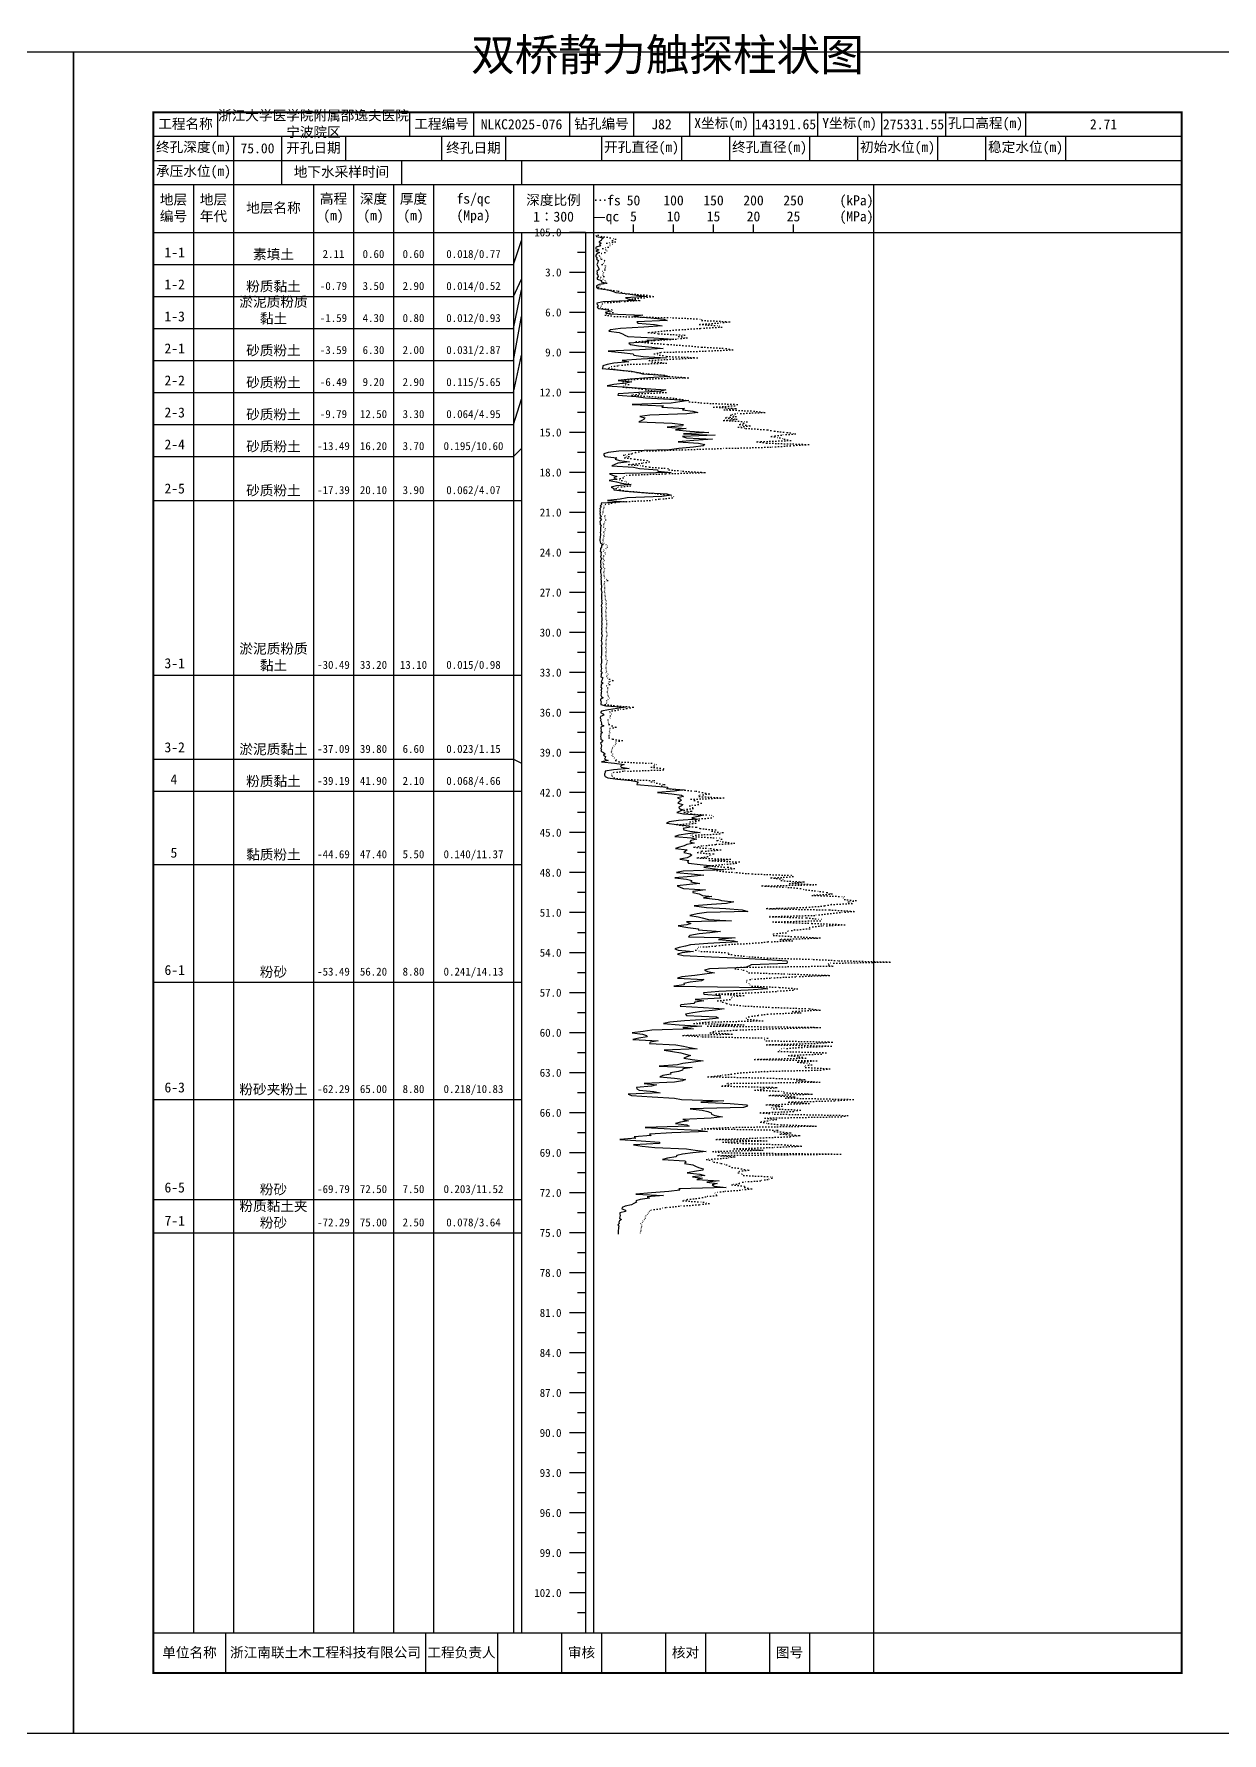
# Model space of a CAD drawing. Extents: x 297 to 65340, y 0 to 425.
# Drawn here: x 24344.1 to 24641.1, y 0 to 424.6 of the extents above; entities that cross this region are included whole.
import ezdxf
from ezdxf.enums import TextEntityAlignment as Align

# ---------------------------------------------------------------- set-up
doc = ezdxf.new("R2010")
doc.units = 0
doc.linetypes.add('DOT', pattern=[6.35, 0, -6.35])
doc.layers.add('FRAME', color=7, linetype='CONTINUOUS')
doc.layers.add('STRATUM', color=7, linetype='CONTINUOUS')
doc.styles.add('ST', font='')
doc.styles.get('ST').set_extended_font_data('SimSun')

msp = doc.modelspace()

# ---------------------------------------------------------------- linework, layer by layer
at = {"layer": 'FRAME', "color": 245, "linetype": 'Continuous'}
for points in [[(24057, 0), (24354, 0), (24354, 420), (24057, 420)], [(24354, 0), (24651, 0), (24651, 420), (24354, 420)]]:
    msp.add_lwpolyline(points, close=True, dxfattribs=at)
at = {"layer": 'FRAME', "linetype": 'Continuous', "const_width": 0.5}
msp.add_lwpolyline([(24374, 15), (24631, 15), (24631, 405), (24374, 405)], close=True, dxfattribs=at)
at = {"layer": 'FRAME', "color": 0, "linetype": 'Continuous'}
for points in [[(24390, 405), (24390, 399)], [(24438, 405), (24438, 399)], [(24454, 405), (24454, 399)], [(24478, 405), (24478, 399)], [(24494, 405), (24494, 399)], [(24508, 405), (24508, 399)], [(24524, 405), (24524, 399)], [(24540, 405), (24540, 399)], [(24556, 405), (24556, 399)], [(24572, 405), (24572, 399)], [(24592, 405), (24592, 399)], [(24631, 405), (24631, 399)], [(24374, 399), (24631, 399)], [(24394, 399), (24394, 393)], [(24406, 399), (24406, 393)], [(24422, 399), (24422, 393)], [(24446, 399), (24446, 393)], [(24462, 399), (24462, 393)], [(24486, 399), (24486, 393)], [(24506, 399), (24506, 393)], [(24518, 399), (24518, 393)], [(24538, 399), (24538, 393)], [(24550, 399), (24550, 393)], [(24570, 399), (24570, 393)], [(24582, 399), (24582, 393)], [(24602, 399), (24602, 393)], [(24631, 399), (24631, 393)], [(24374, 393), (24631, 393)], [(24394, 393), (24394, 387)], [(24406, 393), (24406, 387)], [(24436, 393), (24436, 387)], [(24466, 393), (24466, 387)], [(24374, 387), (24631, 387)], [(24384, 387), (24384, 25)], [(24394, 387), (24394, 25)], [(24414, 387), (24414, 25)], [(24424, 387), (24424, 25)], [(24434, 387), (24434, 25)], [(24444, 387), (24444, 25)], [(24464, 387), (24464, 25)], [(24484, 387), (24484, 25)], [(24554, 387), (24554, 25)], [(24374, 375), (24631, 375)], [(24466, 375), (24466, 25)], [(24482, 375), (24482, 25)], [(24494, 375), (24494, 377)], [(24504, 375), (24504, 377)], [(24514, 375), (24514, 377)], [(24524, 375), (24524, 377)], [(24534, 375), (24534, 377)], [(24374, 25), (24631, 25)], [(24392, 25), (24392, 15)], [(24442, 25), (24442, 15)], [(24460, 25), (24460, 15)], [(24476, 25), (24476, 15)], [(24486, 25), (24486, 15)], [(24502, 25), (24502, 15)], [(24512, 25), (24512, 15)], [(24528, 25), (24528, 15)], [(24538, 25), (24538, 15)], [(24554, 25), (24554, 15)]]:
    msp.add_lwpolyline(points, dxfattribs=at)
at = {"layer": 'STRATUM', "linetype": 'Continuous'}
for points in [[(24482, 375), (24478, 375)], [(24484.58, 374.33), (24484.72, 374), (24486.46, 373.67), (24486.06, 373.33), (24485.9, 373), (24485.36, 372.67), (24485.9, 372.33), (24485.48, 372), (24485.72, 371.67), (24484.7, 371.33), (24484.5, 371), (24485.32, 370.67), (24484.56, 370.33), (24485.46, 370), (24484.86, 369.67), (24484.56, 369.33), (24484.58, 369), (24484.94, 368.67), (24484.74, 368.33), (24485.22, 368), (24485.08, 367.67), (24485, 367.33), (24484.84, 367), (24485.02, 366.67), (24485.2, 366.33), (24485.34, 366), (24485.3, 365.67), (24484.86, 365.33), (24484.9, 365), (24484.8, 364.67), (24485.06, 364.33), (24485.16, 364), (24484.92, 363.67), (24484.88, 363.33), (24486.02, 363), (24485.88, 362.67), (24487.2, 362.33), (24485.38, 362), (24484.78, 361.67), (24484.76, 361.33), (24485.16, 361), (24487.66, 360.67), (24488.76, 360.33), (24489.62, 360), (24492.64, 359.67), (24494.78, 359.33), (24497.38, 359), (24492.02, 358.67), (24492.8, 358.33), (24494.38, 358), (24486.42, 357.67), (24484.84, 357.33), (24484.92, 357), (24485.22, 356.67), (24484.88, 356.33), (24485.32, 356), (24487.58, 355.67), (24488.14, 355.33), (24486.92, 355), (24487.92, 354.67), (24496.36, 354.33), (24494, 354), (24498.36, 353.67), (24501.6, 353.33), (24502.4, 353), (24494.82, 352.67), (24495.12, 352.33), (24499.28, 352), (24501.16, 351.67), (24496.62, 351.33), (24490.72, 351), (24488.22, 350.67), (24487.86, 350.33), (24490.42, 350), (24491.26, 349.67), (24491.8, 349.33), (24492.62, 349), (24499.1, 348.67), (24503.88, 348.33), (24497.36, 348), (24497.8, 347.67), (24492.8, 347.33), (24493.24, 347), (24495.28, 346.67), (24498.56, 346.33), (24501.38, 346), (24495.54, 345.67), (24487.68, 345.33), (24490.98, 345), (24493.94, 344.67), (24494.08, 344.33), (24496.42, 344), (24502.26, 343.67), (24495.94, 343.33), (24491.18, 343), (24492.82, 342.67), (24489.08, 342.33), (24487.44, 342), (24486.32, 341.67), (24486.32, 341.33), (24486.16, 341), (24489.9, 340.67), (24493.52, 340.33), (24495.18, 340), (24496.22, 339.67), (24501.5, 339.33), (24503.02, 339), (24497.76, 338.67), (24493.14, 338.33), (24490.18, 338), (24493.6, 337.67), (24491.96, 337.33), (24489.08, 337), (24487.4, 336.67), (24492.46, 336.33), (24497.06, 336), (24502.08, 335.67), (24500.8, 335.33), (24495.32, 335), (24490.16, 334.67), (24490.06, 334.33), (24494.68, 334), (24496.96, 333.67), (24502.98, 333.33), (24507.86, 333), (24505.58, 332.67), (24503.44, 332.33), (24493.66, 332), (24501.46, 331.67), (24501.06, 331.33), (24506.74, 331), (24506.26, 330.67), (24508.86, 330.33), (24510.06, 330), (24507.32, 329.67), (24498.1, 329.33), (24495.58, 329), (24496.8, 328.67), (24496.7, 328.33), (24496.08, 328), (24495.3, 327.67), (24503.7, 327.33), (24506.44, 327), (24506.28, 326.67), (24502.38, 326.33), (24507.2, 326), (24504.46, 325.67), (24508.08, 325.33), (24512.86, 325), (24506.52, 324.67), (24514.4, 324.33), (24506.28, 324), (24507.26, 323.67), (24513.76, 323.33), (24509.1, 323), (24505.2, 322.67), (24510.24, 322.33), (24511.82, 322), (24511.42, 321.67), (24508.96, 321.33), (24505.36, 321), (24503.04, 320.67), (24490.34, 320.33), (24487.64, 320), (24486.56, 319.67), (24486.6, 319.33), (24486.84, 319), (24489.8, 318.67), (24489.42, 318.33), (24490.54, 318), (24493.04, 317.67), (24490.12, 317.33), (24489.32, 317), (24488.56, 316.67), (24493.96, 316.33), (24495.46, 316), (24499.96, 315.67), (24500.06, 315.33), (24503.38, 315), (24488.02, 314.67), (24488.78, 314.33), (24489.82, 314), (24489.12, 313.67), (24489.64, 313.33), (24487.88, 313), (24489.72, 312.67), (24490.98, 312.33), (24493.4, 312), (24489.78, 311.67), (24488.38, 311.33), (24489.12, 311), (24489.06, 310.67), (24491.9, 310.33), (24496.02, 310), (24502.32, 309.67), (24503.44, 309.33), (24501.06, 309), (24492.4, 308.67), (24490.7, 308.33), (24487.52, 308), (24492.14, 307.67), (24485.88, 307.33), (24486.04, 307), (24485.68, 306.67), (24485.92, 306.33), (24485.6, 306), (24485.66, 305.67), (24485.62, 305.33), (24485.68, 305), (24485.6, 304.67), (24485.64, 304.33), (24486.04, 304), (24485.62, 303.67), (24485.96, 303.33), (24485.72, 303), (24485.6, 302.67), (24485.66, 302.33), (24485.66, 302), (24485.88, 301.67), (24485.74, 301.33), (24485.72, 301), (24485.76, 300.67), (24485.76, 300.33), (24485.66, 300), (24485.76, 299.67), (24485.76, 299.33), (24485.66, 299), (24485.64, 298.67), (24485.58, 298.33), (24485.6, 298), (24485.64, 297.67), (24485.76, 297.33), (24486.44, 297), (24486, 296.67), (24485.96, 296.33), (24485.76, 296), (24485.78, 295.67), (24485.68, 295.33), (24485.92, 295), (24485.84, 294.67), (24485.92, 294.33), (24485.74, 294), (24485.84, 293.67), (24486.1, 293.33), (24485.72, 293), (24485.76, 292.67), (24485.72, 292.33), (24485.84, 292), (24485.78, 291.67), (24485.74, 291.33), (24486.1, 291), (24485.74, 290.67), (24485.76, 290.33), (24485.78, 290), (24485.82, 289.67), (24485.88, 289.33), (24485.84, 289), (24485.92, 288.67), (24485.86, 288.33), (24485.94, 288), (24485.92, 287.67), (24485.92, 287.33), (24485.94, 287), (24485.96, 286.67), (24485.96, 286.33), (24485.92, 286), (24485.92, 285.67), (24485.98, 285.33), (24486.08, 285), (24485.98, 284.67), (24486, 284.33), (24486.02, 284), (24486, 283.67), (24486.02, 283.33), (24486.06, 283), (24486.02, 282.67), (24486.14, 282.33), (24486.04, 282), (24485.92, 281.67), (24486.1, 281.33), (24485.98, 281), (24486.02, 280.67), (24485.98, 280.33), (24486, 280), (24486.08, 279.67), (24486.02, 279.33), (24485.98, 279), (24486.06, 278.67), (24486.1, 278.33), (24486.08, 278), (24486.04, 277.67), (24486.06, 277.33), (24486.1, 277), (24486, 276.67), (24486.08, 276.33), (24486.04, 276), (24486.02, 275.67), (24486.06, 275.33), (24486.02, 275), (24486.02, 274.67), (24486.16, 274.33), (24486.08, 274), (24486.02, 273.67), (24485.98, 273.33), (24485.92, 273), (24485.98, 272.67), (24486.06, 272.33), (24486.06, 272), (24485.92, 271.67), (24485.96, 271.33), (24486, 271), (24485.98, 270.67), (24486, 270.33), (24486, 270), (24485.96, 269.67), (24486.02, 269.33), (24485.94, 269), (24485.92, 268.67), (24485.98, 268.33), (24486.02, 268), (24486.02, 267.67), (24485.98, 267.33), (24485.86, 267), (24485.92, 266.67), (24485.88, 266.33), (24486, 266), (24485.9, 265.67), (24485.82, 265.33), (24486.16, 265), (24485.92, 264.67), (24485.94, 264.33), (24485.84, 264), (24486.36, 263.67), (24486.16, 263.33), (24486.12, 263), (24485.9, 262.67), (24486.44, 262.33), (24485.9, 262), (24485.88, 261.67), (24485.86, 261.33), (24486.08, 261), (24485.82, 260.67), (24485.98, 260.33), (24485.92, 260), (24485.92, 259.67), (24485.86, 259.33), (24486.04, 259), (24486.38, 258.67), (24485.78, 258.33), (24485.74, 258), (24485.88, 257.67), (24485.82, 257.33), (24485.84, 257), (24487.08, 256.67), (24491.96, 256.33), (24489.88, 256), (24487.76, 255.67), (24485.96, 255.33), (24485.76, 255), (24486.32, 254.67), (24486.56, 254.33), (24485.72, 254), (24485.66, 253.67), (24485.8, 253.33), (24485.74, 253), (24485.88, 252.67), (24486.02, 252.33), (24485.88, 252), (24486.58, 251.67), (24485.86, 251.33), (24485.86, 251), (24485.88, 250.67), (24485.82, 250.33), (24486.24, 250), (24485.84, 249.67), (24485.8, 249.33), (24485.74, 249), (24485.84, 248.67), (24485.8, 248.33), (24486.36, 248), (24486.16, 247.67), (24485.76, 247.33), (24485.94, 247), (24485.98, 246.67), (24485.9, 246.33), (24485.84, 246), (24485.98, 245.67), (24485.82, 245.33), (24486.52, 245), (24486.94, 244.67), (24486.54, 244.33), (24487, 244), (24486.88, 243.67), (24486.76, 243.33), (24487.64, 243), (24486.04, 242.67), (24489.26, 242.33), (24491.68, 242), (24490.76, 241.67), (24490.92, 241.33), (24492.94, 241), (24488.98, 240.67), (24486.92, 240.33), (24486.88, 240), (24486.72, 239.67), (24486.74, 239.33), (24486.9, 239), (24487.56, 238.67), (24490, 238.33), (24493.42, 238), (24495.16, 237.67), (24494.92, 237.33), (24494.82, 237), (24498.56, 236.67), (24502.46, 236.33), (24502.46, 236), (24506.68, 235.67), (24504.26, 235.33), (24500.04, 235), (24503.6, 234.67), (24506.02, 234.33), (24506.52, 234), (24505, 233.67), (24505.72, 233.33), (24505.92, 233), (24505.4, 232.67), (24505.06, 232.33), (24506.3, 232), (24506, 231.67), (24505.3, 231.33), (24505.4, 231), (24506.36, 230.67), (24505.68, 230.33), (24504.82, 230), (24506.52, 229.67), (24511.44, 229.33), (24510.18, 229), (24508.6, 228.67), (24509.96, 228.33), (24505.26, 228), (24502.92, 227.67), (24502.26, 227.33), (24504.82, 227), (24507.8, 226.67), (24508.16, 226.33), (24506.44, 226), (24506.56, 225.67), (24508.1, 225.33), (24510.7, 225), (24507.56, 224.67), (24505.36, 224.33), (24504.3, 224), (24508.4, 223.67), (24509.82, 223.33), (24508.36, 223), (24508.12, 222.67), (24509.18, 222.33), (24507.34, 222), (24506.66, 221.67), (24505.46, 221.33), (24504.46, 221), (24507.4, 220.67), (24507, 220.33), (24506.62, 220), (24508.16, 219.67), (24508.6, 219.33), (24508.1, 219), (24507.38, 218.67), (24505.6, 218.33), (24507.8, 218), (24507.5, 217.67), (24507.72, 217.33), (24510.68, 217), (24513.84, 216.67), (24511.62, 216.33), (24513.7, 216), (24516.62, 215.67), (24506.38, 215.33), (24504.72, 215), (24508.5, 214.67), (24511.58, 214.33), (24508.38, 214), (24504.3, 213.67), (24507.28, 213.33), (24508.62, 213), (24508.32, 212.67), (24510.62, 212.33), (24508, 212), (24504.92, 211.67), (24505.82, 211.33), (24506.5, 211), (24511.96, 210.67), (24508.82, 210.33), (24508.84, 210), (24510.42, 209.67), (24511.28, 209.33), (24513.62, 209), (24511.52, 208.67), (24515.16, 208.33), (24516.04, 208), (24519.06, 207.67), (24517.22, 207.33), (24513.54, 207), (24509.14, 206.67), (24512.26, 206.33), (24517.08, 206), (24521.18, 205.67), (24522.58, 205.33), (24512.28, 205), (24509.88, 204.67), (24508.06, 204.33), (24510.2, 204), (24511.18, 203.67), (24512.76, 203.33), (24518.5, 203), (24507.22, 202.67), (24508.34, 202.33), (24507.3, 202), (24505.2, 201.67), (24507.6, 201.33), (24510.24, 201), (24510.14, 200.67), (24515.76, 200.33), (24513.06, 200), (24510.44, 199.67), (24508.12, 199.33), (24507.78, 199), (24519.42, 198.67), (24515.24, 198.33), (24519.08, 198), (24520.12, 197.67), (24512.56, 197.33), (24508.22, 197), (24507, 196.67), (24505.42, 196.33), (24504.36, 196), (24505.16, 195.67), (24508.98, 195.33), (24506.12, 195), (24505.04, 194.67), (24506.44, 194.33), (24513.48, 194), (24521.34, 193.67), (24527.5, 193.33), (24532.32, 193), (24532.4, 192.67), (24532.34, 192.33), (24523.4, 192), (24522.82, 191.67), (24521.92, 191.33), (24512.98, 191), (24511.76, 190.67), (24512.54, 190.33), (24514.28, 190), (24511.78, 189.67), (24509.3, 189.33), (24506.08, 189), (24504.98, 188.67), (24511.6, 188.33), (24510.96, 188), (24508.18, 187.67), (24506.62, 187.33), (24506.66, 187), (24504.12, 186.67), (24525.9, 186.33), (24527.56, 186), (24522.7, 185.67), (24515.3, 185.33), (24511.5, 185), (24511.6, 184.67), (24515.7, 184.33), (24515.56, 184), (24515.74, 183.67), (24509.4, 183.33), (24511.6, 183), (24509.3, 182.67), (24509.08, 182.33), (24505.82, 182), (24505.7, 181.67), (24511.46, 181.33), (24516.66, 181), (24514.54, 180.67), (24511.06, 180.33), (24508.84, 180), (24507, 179.67), (24507.28, 179.33), (24514.78, 179), (24515.28, 178.67), (24512.22, 178.33), (24506.74, 178), (24503.12, 177.67), (24501.48, 177.33), (24505.4, 177), (24511.1, 176.67), (24506.3, 176.33), (24508.98, 176), (24498.6, 175.67), (24496.42, 175.33), (24493.64, 175), (24496.22, 174.67), (24497.24, 174.33), (24497.38, 174), (24495.34, 173.67), (24493.86, 173.33), (24500.16, 173), (24498.16, 172.67), (24497.98, 172.33), (24504.6, 172), (24506.52, 171.67), (24507.96, 171.33), (24509.94, 171), (24501.68, 170.67), (24503.72, 170.33), (24505.82, 170), (24507, 169.67), (24508.28, 169.33), (24507.34, 169), (24506.62, 168.67), (24508.66, 168.33), (24511.4, 168), (24509, 167.67), (24506.34, 167.33), (24504.96, 167), (24500.38, 166.67), (24508.64, 166.33), (24506.3, 166), (24506.26, 165.67), (24505.22, 165.33), (24503.28, 165), (24503.3, 164.67), (24501.3, 164.33), (24500.62, 164), (24504.24, 163.67), (24507, 163.33), (24506.22, 163), (24504.22, 162.67), (24496.68, 162.33), (24499.72, 162), (24498.46, 161.67), (24494.76, 161.33), (24494.82, 161), (24495.44, 160.67), (24499.08, 160.33), (24500.64, 160), (24492.66, 159.67), (24493.54, 159.33), (24498.68, 159), (24504.24, 158.67), (24506, 158.33), (24516.6, 158), (24510.8, 157.67), (24518.2, 157.33), (24522.28, 157), (24522.5, 156.67), (24521.5, 156.33), (24508.2, 156), (24511.14, 155.67), (24512.6, 155.33), (24513.44, 155), (24513.54, 154.67), (24514.32, 154.33), (24516.26, 154), (24513.4, 153.67), (24506.3, 153.33), (24507.78, 153), (24505.72, 152.67), (24504.46, 152.33), (24507.36, 152), (24507.94, 151.67), (24496.88, 151.33), (24503.22, 151), (24510.2, 150.67), (24512.5, 150.33), (24503.6, 150), (24497.96, 149.67), (24498.38, 149.33), (24494.2, 149), (24494.6, 148.67), (24490.56, 148.33), (24495.94, 148), (24500.46, 147.67), (24500.46, 147.33), (24494, 147), (24496.14, 146.67), (24499.32, 146.33), (24507.28, 146), (24509.44, 145.67), (24512.18, 145.33), (24508.86, 145), (24506.28, 144.67), (24504.8, 144.33), (24504.6, 144), (24502.52, 143.67), (24501.26, 143.33), (24506.8, 143), (24507.2, 142.67), (24506.74, 142.33), (24508.8, 142), (24509.46, 141.67), (24510.24, 141.33), (24511.42, 141), (24511.36, 140.67), (24509.26, 140.33), (24507.42, 140), (24510.6, 139.67), (24511.8, 139.33), (24508.74, 139), (24511.22, 138.67), (24509.82, 138.33), (24515.4, 138), (24512.34, 137.67), (24514.92, 137.33), (24513.7, 137), (24514.14, 136.67), (24517.14, 136.33), (24505.36, 136), (24505.6, 135.67), (24502.82, 135.33), (24498.5, 135), (24494.62, 134.67), (24501.54, 134.33), (24497.38, 134), (24498.04, 133.67), (24495.66, 133.33), (24494.58, 133), (24494.74, 132.67), (24494.12, 132.33), (24493.46, 132), (24491.94, 131.67), (24491.14, 131.33), (24491.12, 131), (24491.98, 130.67), (24492.02, 130.33), (24490.6, 130), (24490.6, 129.67), (24490.64, 129.33), (24490.6, 129), (24490.48, 128.67), (24491.02, 128.33), (24490.54, 128), (24490.36, 127.67), (24490.42, 127.33), (24490.1, 127), (24490.32, 126.67), (24490.22, 126.33), (24490.24, 126), (24490.2, 125.67), (24490.18, 125.33), (24490.16, 125), (24490.14, 124.67)], [(24464, 367), (24466, 373)], [(24482, 370), (24480, 370)], [(24374, 367), (24384, 367)], [(24384, 367), (24394, 367)], [(24394, 367), (24414, 367)], [(24414, 367), (24424, 367)], [(24424, 367), (24434, 367)], [(24434, 367), (24444, 367)], [(24444, 367), (24464, 367)], [(24464, 359), (24466, 363.33)], [(24482, 365), (24478, 365)], [(24374, 359), (24384, 359)], [(24384, 359), (24394, 359)], [(24394, 359), (24414, 359)], [(24414, 359), (24424, 359)], [(24424, 359), (24434, 359)], [(24434, 359), (24444, 359)], [(24444, 359), (24464, 359)], [(24464, 351), (24466, 360.67)], [(24482, 360), (24480, 360)], [(24464, 343), (24466, 354)], [(24482, 355), (24478, 355)], [(24374, 351), (24384, 351)], [(24384, 351), (24394, 351)], [(24394, 351), (24414, 351)], [(24414, 351), (24424, 351)], [(24424, 351), (24434, 351)], [(24434, 351), (24444, 351)], [(24444, 351), (24464, 351)], [(24482, 350), (24480, 350)], [(24464, 335), (24466, 344.33)], [(24482, 345), (24478, 345)], [(24374, 343), (24384, 343)], [(24384, 343), (24394, 343)], [(24394, 343), (24414, 343)], [(24414, 343), (24424, 343)], [(24424, 343), (24434, 343)], [(24434, 343), (24444, 343)], [(24444, 343), (24464, 343)], [(24482, 340), (24480, 340)], [(24374, 335), (24384, 335)], [(24384, 335), (24394, 335)], [(24394, 335), (24414, 335)], [(24414, 335), (24424, 335)], [(24424, 335), (24434, 335)], [(24434, 335), (24444, 335)], [(24444, 335), (24464, 335)], [(24464, 327), (24466, 333.33)], [(24482, 335), (24478, 335)], [(24374, 327), (24384, 327)], [(24384, 327), (24394, 327)], [(24394, 327), (24414, 327)], [(24414, 327), (24424, 327)], [(24424, 327), (24434, 327)], [(24434, 327), (24444, 327)], [(24444, 327), (24464, 327)], [(24482, 330), (24480, 330)], [(24482, 325), (24478, 325)], [(24374, 319), (24384, 319)], [(24384, 319), (24394, 319)], [(24394, 319), (24414, 319)], [(24414, 319), (24424, 319)], [(24424, 319), (24434, 319)], [(24434, 319), (24444, 319)], [(24444, 319), (24464, 319)], [(24464, 319), (24466, 321)], [(24482, 320), (24480, 320)], [(24482, 315), (24478, 315)], [(24482, 310), (24480, 310)], [(24374, 308), (24384, 308)], [(24384, 308), (24394, 308)], [(24394, 308), (24414, 308)], [(24414, 308), (24424, 308)], [(24424, 308), (24434, 308)], [(24434, 308), (24444, 308)], [(24444, 308), (24464, 308)], [(24464, 308), (24466, 308)], [(24482, 305), (24478, 305)], [(24482, 300), (24480, 300)], [(24482, 295), (24478, 295)], [(24482, 290), (24480, 290)], [(24482, 285), (24478, 285)], [(24482, 280), (24480, 280)], [(24482, 275), (24478, 275)], [(24482, 270), (24480, 270)], [(24374, 264.33), (24384, 264.33)], [(24384, 264.33), (24394, 264.33)], [(24394, 264.33), (24414, 264.33)], [(24414, 264.33), (24424, 264.33)], [(24424, 264.33), (24434, 264.33)], [(24434, 264.33), (24444, 264.33)], [(24444, 264.33), (24464, 264.33)], [(24464, 264.33), (24466, 264.33)], [(24482, 265), (24478, 265)], [(24482, 260), (24480, 260)], [(24482, 255), (24478, 255)], [(24482, 250), (24480, 250)], [(24374, 243.33), (24384, 243.33)], [(24384, 243.33), (24394, 243.33)], [(24394, 243.33), (24414, 243.33)], [(24414, 243.33), (24424, 243.33)], [(24424, 243.33), (24434, 243.33)], [(24434, 243.33), (24444, 243.33)], [(24444, 243.33), (24464, 243.33)], [(24464, 243.33), (24466, 242.33)], [(24482, 245), (24478, 245)], [(24482, 240), (24480, 240)], [(24374, 235.33), (24384, 235.33)], [(24384, 235.33), (24394, 235.33)], [(24394, 235.33), (24414, 235.33)], [(24414, 235.33), (24424, 235.33)], [(24424, 235.33), (24434, 235.33)], [(24434, 235.33), (24444, 235.33)], [(24444, 235.33), (24464, 235.33)], [(24464, 235.33), (24466, 235.33)], [(24482, 235), (24478, 235)], [(24482, 230), (24480, 230)], [(24482, 225), (24478, 225)], [(24374, 217), (24384, 217)], [(24384, 217), (24394, 217)], [(24394, 217), (24414, 217)], [(24414, 217), (24424, 217)], [(24424, 217), (24434, 217)], [(24434, 217), (24444, 217)], [(24444, 217), (24464, 217)], [(24464, 217), (24466, 217)], [(24482, 220), (24480, 220)], [(24482, 215), (24478, 215)], [(24482, 210), (24480, 210)], [(24482, 205), (24478, 205)], [(24482, 200), (24480, 200)], [(24482, 195), (24478, 195)], [(24374, 187.67), (24384, 187.67)], [(24384, 187.67), (24394, 187.67)], [(24394, 187.67), (24414, 187.67)], [(24414, 187.67), (24424, 187.67)], [(24424, 187.67), (24434, 187.67)], [(24434, 187.67), (24444, 187.67)], [(24444, 187.67), (24464, 187.67)], [(24464, 187.67), (24466, 187.67)], [(24482, 190), (24480, 190)], [(24482, 185), (24478, 185)], [(24482, 180), (24480, 180)], [(24482, 175), (24478, 175)], [(24482, 170), (24480, 170)], [(24482, 165), (24478, 165)], [(24374, 158.33), (24384, 158.33)], [(24384, 158.33), (24394, 158.33)], [(24394, 158.33), (24414, 158.33)], [(24414, 158.33), (24424, 158.33)], [(24424, 158.33), (24434, 158.33)], [(24434, 158.33), (24444, 158.33)], [(24444, 158.33), (24464, 158.33)], [(24464, 158.33), (24466, 158.33)], [(24482, 160), (24480, 160)], [(24482, 155), (24478, 155)], [(24482, 150), (24480, 150)], [(24482, 145), (24478, 145)], [(24482, 140), (24480, 140)], [(24374, 133.33), (24384, 133.33)], [(24384, 133.33), (24394, 133.33)], [(24394, 133.33), (24414, 133.33)], [(24414, 133.33), (24424, 133.33)], [(24424, 133.33), (24434, 133.33)], [(24434, 133.33), (24444, 133.33)], [(24444, 133.33), (24464, 133.33)], [(24464, 133.33), (24466, 133.33)], [(24482, 135), (24478, 135)], [(24482, 130), (24480, 130)], [(24374, 125), (24384, 125)], [(24384, 125), (24394, 125)], [(24394, 125), (24414, 125)], [(24414, 125), (24424, 125)], [(24424, 125), (24434, 125)], [(24434, 125), (24444, 125)], [(24444, 125), (24464, 125)], [(24464, 125), (24466, 125)], [(24482, 125), (24478, 125)], [(24482, 120), (24480, 120)], [(24482, 115), (24478, 115)], [(24482, 110), (24480, 110)], [(24482, 105), (24478, 105)], [(24482, 100), (24480, 100)], [(24482, 95), (24478, 95)], [(24482, 90), (24480, 90)], [(24482, 85), (24478, 85)], [(24482, 80), (24480, 80)], [(24482, 75), (24478, 75)], [(24482, 70), (24480, 70)], [(24482, 65), (24478, 65)], [(24482, 60), (24480, 60)], [(24482, 55), (24478, 55)], [(24482, 50), (24480, 50)], [(24482, 45), (24478, 45)], [(24482, 40), (24480, 40)], [(24482, 35), (24478, 35)], [(24482, 30), (24480, 30)]]:
    msp.add_lwpolyline(points, dxfattribs=at)
at = {"layer": 'STRATUM', "linetype": 'DOT', "ltscale": 0.1}
msp.add_lwpolyline([(24485.18, 374.33), (24485.96, 374), (24488.18, 373.67), (24489.52, 373.33), (24488.78, 373), (24489.44, 372.67), (24487.36, 372.33), (24488.78, 372), (24488.16, 371.67), (24487.7, 371.33), (24486.36, 371), (24487.08, 370.67), (24487.44, 370.33), (24486.8, 370), (24485.98, 369.67), (24485.42, 369.33), (24485.46, 369), (24485.78, 368.67), (24486, 368.33), (24486.74, 368), (24486.82, 367.67), (24486.5, 367.33), (24486.14, 367), (24486.98, 366.67), (24486.96, 366.33), (24486.84, 366), (24486.8, 365.67), (24486.14, 365.33), (24486.56, 365), (24486.3, 364.67), (24486.3, 364.33), (24486.56, 364), (24485.72, 363.67), (24486.32, 363.33), (24486.84, 363), (24486.96, 362.67), (24487.26, 362.33), (24486.18, 362), (24485.7, 361.67), (24485.22, 361.33), (24486, 361), (24487.6, 360.67), (24490.22, 360.33), (24490.96, 360), (24492.18, 359.67), (24497.34, 359.33), (24498.88, 359), (24496.64, 358.67), (24492.98, 358.33), (24495.5, 358), (24490.54, 357.67), (24486.22, 357.33), (24486.18, 357), (24485.98, 356.67), (24485.64, 356.33), (24486.24, 356), (24488.72, 355.67), (24488.4, 355.33), (24488.8, 355), (24487.26, 354.67), (24486.96, 354.33), (24489.26, 354), (24503.94, 353.67), (24510.98, 353.33), (24511.14, 353), (24518, 352.67), (24515.12, 352.33), (24510.58, 352), (24515.42, 351.67), (24516.04, 351.33), (24510.62, 351), (24505.38, 350.67), (24500.96, 350.33), (24497.78, 350), (24500.36, 349.67), (24506.78, 349.33), (24505.36, 349), (24507.34, 348.67), (24504.62, 348.33), (24499.2, 348), (24494.7, 347.67), (24498.64, 347.33), (24502.66, 347), (24507.2, 346.67), (24511.14, 346.33), (24517.16, 346), (24518.78, 345.67), (24512.04, 345.33), (24500.68, 345), (24499.22, 344.67), (24500.62, 344.33), (24502.38, 344), (24509.92, 343.67), (24503.92, 343.33), (24497.96, 343), (24498.68, 342.67), (24502.18, 342.33), (24492.62, 342), (24490, 341.67), (24487.92, 341.33), (24487.82, 341), (24490.02, 340.67), (24492.88, 340.33), (24494.94, 340), (24497.82, 339.67), (24501.64, 339.33), (24503, 339), (24507.68, 338.67), (24494.96, 338.33), (24491.28, 338), (24491.42, 337.67), (24491.32, 337.33), (24492.72, 337), (24491.5, 336.67), (24491.54, 336.33), (24495.46, 336), (24497.06, 335.67), (24500.04, 335.33), (24502.08, 335), (24495.42, 334.67), (24493.7, 334.33), (24498.02, 334), (24503.24, 333.67), (24505.56, 333.33), (24507.6, 333), (24508.02, 332.67), (24511.74, 332.33), (24519.94, 332), (24519.24, 331.67), (24514.08, 331.33), (24519.56, 331), (24516.72, 330.67), (24524.14, 330.33), (24526.72, 330), (24519.42, 329.67), (24518.32, 329.33), (24519.62, 329), (24517.1, 328.67), (24519.72, 328.33), (24516.58, 328), (24522.32, 327.67), (24521.52, 327.33), (24520.62, 327), (24523.08, 326.67), (24520.24, 326.33), (24522.14, 326), (24527.62, 325.67), (24529.32, 325.33), (24532.48, 325), (24534.38, 324.67), (24530.88, 324.33), (24528.52, 324), (24530.54, 323.67), (24531.74, 323.33), (24533.26, 323), (24524.92, 322.67), (24527.34, 322.33), (24537.74, 322), (24533.18, 321.67), (24528.28, 321.33), (24515.84, 321), (24506.2, 320.67), (24496.02, 320.33), (24494.5, 320), (24493.54, 319.67), (24491.62, 319.33), (24492.84, 319), (24491.86, 318.67), (24494.36, 318.33), (24497.54, 318), (24497.92, 317.67), (24496.12, 317.33), (24492.84, 317), (24496.36, 316.67), (24498.12, 316.33), (24502.68, 316), (24502.9, 315.67), (24506.4, 315.33), (24511.8, 315), (24501.92, 314.67), (24492.34, 314.33), (24491.7, 314), (24491.4, 313.67), (24489.68, 313.33), (24491.1, 313), (24492.24, 312.67), (24492.84, 312.33), (24492.56, 312), (24493.2, 311.67), (24489.96, 311.33), (24489.64, 311), (24490.66, 310.67), (24492.52, 310.33), (24496.5, 310), (24500.12, 309.67), (24502.72, 309.33), (24504.06, 309), (24503.66, 308.67), (24500.3, 308.33), (24498.12, 308), (24490.14, 307.67), (24488.52, 307.33), (24487.02, 307), (24486.56, 306.67), (24486.6, 306.33), (24486.52, 306), (24486.42, 305.67), (24486.36, 305.33), (24486.34, 305), (24486.28, 304.67), (24486.84, 304.33), (24486.74, 304), (24486.8, 303.67), (24487.02, 303.33), (24487.04, 303), (24486.84, 302.67), (24486.62, 302.33), (24486.46, 302), (24486.5, 301.67), (24486.52, 301.33), (24486.98, 301), (24486.9, 300.67), (24486.62, 300.33), (24486.46, 300), (24486.7, 299.67), (24486.48, 299.33), (24486.56, 299), (24486.56, 298.67), (24486.38, 298.33), (24486.32, 298), (24486.36, 297.67), (24486.6, 297.33), (24487.1, 297), (24487.42, 296.67), (24487.44, 296.33), (24487.18, 296), (24486.66, 295.67), (24486.42, 295.33), (24486.86, 295), (24486.98, 294.67), (24486.48, 294.33), (24486.5, 294), (24486.44, 293.67), (24486.5, 293.33), (24486.74, 293), (24486.36, 292.67), (24486.42, 292.33), (24486.5, 292), (24486.42, 291.67), (24486.5, 291.33), (24486.74, 291), (24486.64, 290.67), (24486.6, 290.33), (24486.46, 290), (24486.56, 289.67), (24486.56, 289.33), (24486.68, 289), (24486.74, 288.67), (24487.26, 288.33), (24487.5, 288), (24486.76, 287.67), (24486.7, 287.33), (24486.62, 287), (24486.78, 286.67), (24486.74, 286.33), (24486.78, 286), (24486.74, 285.67), (24486.7, 285.33), (24486.74, 285), (24486.8, 284.67), (24486.84, 284.33), (24486.88, 284), (24486.88, 283.67), (24486.94, 283.33), (24487.12, 283), (24487.12, 282.67), (24487.16, 282.33), (24487.08, 282), (24487.12, 281.67), (24487.18, 281.33), (24487.26, 281), (24486.96, 280.67), (24486.98, 280.33), (24487.06, 280), (24487.08, 279.67), (24487.12, 279.33), (24487.12, 279), (24487.12, 278.67), (24487.12, 278.33), (24487.22, 278), (24487.3, 277.67), (24487.26, 277.33), (24487.26, 277), (24487.26, 276.67), (24487.2, 276.33), (24487.2, 276), (24487.18, 275.67), (24487.14, 275.33), (24487.22, 275), (24487.32, 274.67), (24487.36, 274.33), (24487.28, 274), (24487.18, 273.67), (24487.14, 273.33), (24487.1, 273), (24487.08, 272.67), (24487.1, 272.33), (24487.06, 272), (24487.18, 271.67), (24487.04, 271.33), (24487.12, 271), (24487.22, 270.67), (24487.1, 270.33), (24487.08, 270), (24487.06, 269.67), (24487.02, 269.33), (24487.08, 269), (24487.06, 268.67), (24487.12, 268.33), (24487.44, 268), (24487.36, 267.67), (24487.32, 267.33), (24487.16, 267), (24487.06, 266.67), (24487.08, 266.33), (24487.08, 266), (24487.16, 265.67), (24487.3, 265.33), (24487.12, 265), (24487.68, 264.67), (24487.4, 264.33), (24487.26, 264), (24487.54, 263.67), (24487.96, 263.33), (24488.82, 263), (24487.88, 262.67), (24487.7, 262.33), (24488.02, 262), (24487.26, 261.67), (24487.46, 261.33), (24487.5, 261), (24487.54, 260.67), (24487.42, 260.33), (24487.42, 260), (24487.48, 259.67), (24487.58, 259.33), (24487.64, 259), (24488.02, 258.67), (24487.68, 258.33), (24487.26, 258), (24487.26, 257.67), (24487.26, 257.33), (24486.92, 257), (24490.02, 256.67), (24493.92, 256.33), (24492.24, 256), (24490.16, 255.67), (24487.98, 255.33), (24488.12, 255), (24488.5, 254.67), (24488.2, 254.33), (24488.14, 254), (24488.14, 253.67), (24487.62, 253.33), (24487.58, 253), (24487.68, 252.67), (24487.78, 252.33), (24487.88, 252), (24488.64, 251.67), (24489.6, 251.33), (24488.08, 251), (24487.98, 250.67), (24487.94, 250.33), (24488.16, 250), (24487.92, 249.67), (24487.84, 249.33), (24487.86, 249), (24487.9, 248.67), (24488.94, 248.33), (24491.14, 248), (24489.62, 247.67), (24489.68, 247.33), (24489.46, 247), (24489.18, 246.67), (24488.82, 246.33), (24488.72, 246), (24488.54, 245.67), (24488.46, 245.33), (24488.42, 245), (24488.78, 244.67), (24488.58, 244.33), (24488.8, 244), (24489.14, 243.67), (24489.68, 243.33), (24489.56, 243), (24490.44, 242.67), (24498.48, 242.33), (24499.78, 242), (24499.18, 241.67), (24498.46, 241.33), (24501.48, 241), (24501.44, 240.67), (24491.34, 240.33), (24488.98, 240), (24488.5, 239.67), (24488.54, 239.33), (24488.64, 239), (24489.2, 238.67), (24491.38, 238.33), (24499.16, 238), (24498.46, 237.67), (24499.84, 237.33), (24501.78, 237), (24501.06, 236.67), (24502.12, 236.33), (24502.44, 236), (24506.2, 235.67), (24509.7, 235.33), (24511.24, 235), (24512.88, 234.67), (24510.32, 234.33), (24510.52, 234), (24516.5, 233.67), (24508.4, 233.33), (24509.26, 233), (24510.14, 232.67), (24510.88, 232.33), (24510.16, 232), (24508.06, 231.67), (24508.76, 231.33), (24508.86, 231), (24505.94, 230.67), (24508.46, 230.33), (24506.72, 230), (24508.52, 229.67), (24513.52, 229.33), (24514, 229), (24513.38, 228.67), (24508.76, 228.33), (24510.34, 228), (24508.16, 227.67), (24509.46, 227.33), (24504.86, 227), (24507.26, 226.67), (24509.76, 226.33), (24510.74, 226), (24514.5, 225.67), (24513.64, 225.33), (24516.34, 225), (24515.46, 224.67), (24508.32, 224.33), (24508.9, 224), (24515.46, 223.67), (24515.96, 223.33), (24514.94, 223), (24516.32, 222.67), (24519.2, 222.33), (24514.42, 222), (24510.98, 221.67), (24509.18, 221.33), (24513.36, 221), (24515.72, 220.67), (24510.96, 220.33), (24510.08, 220), (24514.02, 219.67), (24513.08, 219.33), (24512.5, 219), (24510, 218.67), (24518.2, 218.33), (24512.98, 218), (24520.38, 217.67), (24519.7, 217.33), (24516.14, 217), (24512.98, 216.67), (24517.64, 216.33), (24519.2, 216), (24514.18, 215.67), (24515.68, 215.33), (24519.86, 215), (24523.78, 214.67), (24533.48, 214.33), (24533.82, 214), (24528.4, 213.67), (24531.44, 213.33), (24531, 213), (24536.58, 212.67), (24533.08, 212.33), (24539.62, 212), (24526.2, 211.67), (24532.72, 211.33), (24535.74, 211), (24537.16, 210.67), (24540.7, 210.33), (24542.4, 210), (24543.62, 209.67), (24538.72, 209.33), (24546.72, 209), (24546.38, 208.67), (24546.8, 208.33), (24549.6, 208), (24547.76, 207.67), (24548.6, 207.33), (24543.4, 207), (24541.68, 206.67), (24537.14, 206.33), (24527.3, 206), (24543.04, 205.67), (24549.12, 205.33), (24545.56, 205), (24542.6, 204.67), (24539.2, 204.33), (24528.06, 204), (24537.34, 203.67), (24540.96, 203.33), (24540.66, 203), (24528.88, 202.67), (24538.68, 202.33), (24546.72, 202), (24541.02, 201.67), (24537.96, 201.33), (24537.96, 201), (24534.28, 200.67), (24532.46, 200.33), (24532.1, 200), (24528.88, 199.67), (24529.04, 199.33), (24534.42, 199), (24540.62, 198.67), (24530.72, 198.33), (24533.7, 198), (24527.52, 197.67), (24523.04, 197.33), (24516.96, 197), (24514.42, 196.67), (24510.32, 196.33), (24510, 196), (24509.58, 195.67), (24510.98, 195.33), (24517.64, 195), (24517.8, 194.67), (24519.42, 194.33), (24522.98, 194), (24527.52, 193.67), (24539.12, 193.33), (24545.38, 193), (24558.06, 192.67), (24542.68, 192.33), (24542.84, 192), (24543.72, 191.67), (24519.52, 191.33), (24519.48, 191), (24521.5, 190.67), (24522.4, 190.33), (24522.88, 190), (24532.98, 189.67), (24542.94, 189.33), (24534.4, 189), (24528.1, 188.67), (24523.14, 188.33), (24522.28, 188), (24522.22, 187.67), (24522.8, 187.33), (24523.1, 187), (24523.64, 186.67), (24530.62, 186.33), (24534.92, 186), (24533.8, 185.67), (24529.56, 185.33), (24523.54, 185), (24514.7, 184.67), (24521.5, 184.33), (24518.68, 184), (24518.46, 183.67), (24518.06, 183.33), (24515.1, 183), (24516.32, 182.67), (24517.3, 182.33), (24518.44, 182), (24522, 181.67), (24528.82, 181.33), (24538.04, 181), (24540.56, 180.67), (24533.86, 180.33), (24535.78, 180), (24527.5, 179.67), (24525.1, 179.33), (24522.82, 179), (24522.14, 178.67), (24522.62, 178.33), (24526.24, 178), (24512.76, 177.67), (24509.14, 177.33), (24521.52, 177), (24512.58, 176.67), (24540.7, 176.33), (24528.8, 176), (24519.7, 175.67), (24514.02, 175.33), (24513.22, 175), (24518.6, 174.67), (24506.44, 174.33), (24511.3, 174), (24527.46, 173.67), (24526.74, 173.33), (24527.22, 173), (24543.66, 172.67), (24539.22, 172.33), (24527.3, 172), (24543.4, 171.67), (24536.08, 171.33), (24531.06, 171), (24530.6, 170.67), (24530.28, 170.33), (24542.12, 170), (24540.92, 169.67), (24532.8, 169.33), (24535.42, 169), (24537, 168.67), (24524.34, 168.33), (24539.76, 168), (24535.1, 167.67), (24538.02, 167.33), (24538.48, 167), (24536.84, 166.67), (24537.12, 166.33), (24543.02, 166), (24540.76, 165.67), (24526.76, 165.33), (24520.8, 165), (24518.44, 164.67), (24515.78, 164.33), (24512.64, 164), (24527.52, 163.67), (24536.76, 163.33), (24534.8, 163), (24540.5, 162.67), (24517.32, 162.33), (24517.74, 162), (24516.2, 161.67), (24529.78, 161.33), (24526.52, 161), (24524.4, 160.67), (24531.48, 160.33), (24531.66, 160), (24538.58, 159.67), (24528, 159.33), (24534.24, 159), (24532.04, 158.67), (24548.88, 158.33), (24544.14, 158), (24532.86, 157.67), (24537.8, 157.33), (24527.26, 157), (24531.12, 156.67), (24528.5, 156.33), (24529.08, 156), (24535.64, 155.67), (24533.9, 155.33), (24525.76, 155), (24529.32, 154.67), (24547.46, 154.33), (24545.9, 154), (24526.94, 153.67), (24529.64, 153.33), (24527.5, 153), (24525.82, 152.67), (24527.78, 152.33), (24530.96, 152), (24539.58, 151.67), (24517.7, 151.33), (24511.2, 151), (24529.96, 150.67), (24529.28, 150.33), (24533.26, 150), (24530.76, 149.67), (24535.48, 149.33), (24533.12, 149), (24524.52, 148.67), (24514.76, 148.33), (24527.28, 148), (24516.4, 147.67), (24521.42, 147.33), (24531.88, 147), (24535.88, 146.67), (24528.76, 146.33), (24519.18, 146), (24526.24, 145.67), (24513.88, 145.33), (24516.28, 145), (24545.72, 144.67), (24515.2, 144.33), (24519.26, 144), (24517.26, 143.67), (24512.32, 143.33), (24513.76, 143), (24514.16, 142.67), (24515.96, 142.33), (24517.28, 142), (24518, 141.67), (24518.68, 141.33), (24521.04, 141), (24522.74, 140.67), (24520.42, 140.33), (24520.22, 140), (24521.26, 139.67), (24521.6, 139.33), (24528.68, 139), (24528.6, 138.67), (24527.52, 138.33), (24525.68, 138), (24521.3, 137.67), (24520.44, 137.33), (24518.7, 137), (24521.76, 136.67), (24521.84, 136.33), (24523.5, 136), (24520.62, 135.67), (24516.48, 135.33), (24514.34, 135), (24514.68, 134.67), (24514.74, 134.33), (24512, 134), (24510.42, 133.67), (24507.38, 133.33), (24506.42, 133), (24511.46, 132.67), (24512.84, 132.33), (24510.32, 132), (24505.34, 131.67), (24502.04, 131.33), (24500.66, 131), (24498.2, 130.67), (24497.96, 130.33), (24497.72, 130), (24497.52, 129.67), (24497.16, 129.33), (24496.9, 129), (24496.92, 128.67), (24496.76, 128.33), (24496.38, 128), (24496.22, 127.67), (24495.76, 127.33), (24496.02, 127), (24495.98, 126.67), (24495.98, 126.33), (24495.86, 126), (24495.82, 125.67), (24495.76, 125.33), (24495.66, 125), (24495.66, 124.67)], dxfattribs=at)

# ---------------------------------------------------------------- texts
at = {"layer": 'FRAME', "style": 'ST'}
msp.add_text('双桥静力触探柱状图', height=8, dxfattribs=at).set_placement((24502.5, 413), align=Align.BOTTOM_CENTER)
for s, p in [('…fs', (24484, 383)), ('—qc', (24484, 379))]:
    msp.add_text(s, height=2.5, dxfattribs=at).set_placement(p, align=Align.MIDDLE_LEFT)
for s, p in [('50', (24494, 383)), ('100', (24504, 383)), ('150', (24514, 383)), ('200', (24524, 383)), ('250', (24534, 383)), ('5', (24494, 379)), ('10', (24504, 379)), ('15', (24514, 379)), ('20', (24524, 379)), ('25', (24534, 379))]:
    msp.add_text(s, height=2.5, dxfattribs=at).set_placement(p, align=Align.MIDDLE_CENTER)
for s, p in [('(kPa)', (24554, 383)), ('(MPa)', (24554, 379))]:
    msp.add_text(s, height=2.5, dxfattribs=at).set_placement(p, align=Align.MIDDLE_RIGHT)
at = {"layer": 'FRAME', "char_height": 2.5, "attachment_point": 5, "style": 'ST'}
for s, insert, width in [('工程名称', (24382, 402), 16), ('浙江大学医学院附属邵逸夫医院宁波院区', (24414, 402), 48), ('工程编号', (24446, 402), 16), ('钻孔编号', (24486, 402), 16), ('X坐标(m)', (24516, 402), 16), ('Y坐标(m)', (24548, 402), 16), ('孔口高程(m)', (24582, 402), 20), ('NLKC2025-076', (24466, 402), 24), ('J82', (24501, 402), 14), ('143191.65', (24532, 402), 16), ('275331.55', (24564, 402), 16), ('2.71', (24611.5, 402), 39), ('终孔深度(m)', (24384, 396), 20), ('75.00', (24400, 396), 12), ('开孔日期', (24414, 396), 16), ('终孔日期', (24454, 396), 16), ('开孔直径(m)', (24496, 396), 20), ('终孔直径(m)', (24528, 396), 20), ('初始水位(m)', (24560, 396), 20), ('稳定水位(m)', (24592, 396), 20), ('承压水位(m)', (24384, 390), 20), ('地下水采样时间', (24421, 390), 30), ('地层编号', (24379, 381), 10), ('地层年代', (24389, 381), 10), ('地层名称', (24404, 381), 20), ('高程\\P(m)', (24419, 381), 10), ('深度\\P(m)', (24429, 381), 10), ('厚度\\P(m)', (24439, 381), 10), ('fs/qc\\P(Mpa)', (24454, 381), 20), ('深度比例\\P1∶300', (24474, 381), 20), ('单位名称', (24383, 20), 18), ('浙江南联土木工程科技有限公司', (24417, 20), 50), ('工程负责人', (24451, 20), 18), ('审核', (24481, 20), 10), ('核对', (24507, 20), 10), ('图号', (24533, 20), 10)]:
    msp.add_mtext(s, dxfattribs=dict(at, insert=insert, width=width))
at = {"layer": 'STRATUM', "style": 'ST'}
for s, p in [('105.0', (24476, 375)), ('3.0', (24476, 365)), ('6.0', (24476, 355)), ('9.0', (24476, 345)), ('12.0', (24476, 335)), ('15.0', (24476, 325)), ('18.0', (24476, 315)), ('21.0', (24476, 305)), ('24.0', (24476, 295)), ('27.0', (24476, 285)), ('30.0', (24476, 275)), ('33.0', (24476, 265)), ('36.0', (24476, 255)), ('39.0', (24476, 245)), ('42.0', (24476, 235)), ('45.0', (24476, 225)), ('48.0', (24476, 215)), ('51.0', (24476, 205)), ('54.0', (24476, 195)), ('57.0', (24476, 185)), ('60.0', (24476, 175)), ('63.0', (24476, 165)), ('66.0', (24476, 155)), ('69.0', (24476, 145)), ('72.0', (24476, 135)), ('75.0', (24476, 125)), ('78.0', (24476, 115)), ('81.0', (24476, 105)), ('84.0', (24476, 95)), ('87.0', (24476, 85)), ('90.0', (24476, 75)), ('93.0', (24476, 65)), ('96.0', (24476, 55)), ('99.0', (24476, 45)), ('102.0', (24476, 35))]:
    msp.add_text(s, height=2, dxfattribs=at).set_placement(p, align=Align.MIDDLE_RIGHT)
for s, p in [('1-1', (24376.75, 370)), ('1-2', (24376.75, 362)), ('1-3', (24376.75, 354)), ('2-1', (24376.75, 346)), ('2-2', (24376.75, 338)), ('2-3', (24376.75, 330)), ('2-4', (24376.75, 322)), ('2-5', (24376.75, 311)), ('3-1', (24376.75, 267.33)), ('3-2', (24376.75, 246.33)), ('4', (24378.25, 238.33)), ('5', (24378.25, 220)), ('6-1', (24376.75, 190.67)), ('6-3', (24376.75, 161.33)), ('6-5', (24376.75, 136.33)), ('7-1', (24376.75, 128))]:
    msp.add_text(s, height=2.5, dxfattribs=at).set_placement(p, align=Align.MIDDLE_LEFT)
for s, p in [('2.11', (24419, 368)), ('0.60', (24429, 368)), ('0.60', (24439, 368)), ('0.018/0.77', (24454, 368)), ('-0.79', (24419, 360)), ('3.50', (24429, 360)), ('2.90', (24439, 360)), ('0.014/0.52', (24454, 360)), ('-1.59', (24419, 352)), ('4.30', (24429, 352)), ('0.80', (24439, 352)), ('0.012/0.93', (24454, 352)), ('-3.59', (24419, 344)), ('6.30', (24429, 344)), ('2.00', (24439, 344)), ('0.031/2.87', (24454, 344)), ('-6.49', (24419, 336)), ('9.20', (24429, 336)), ('2.90', (24439, 336)), ('0.115/5.65', (24454, 336)), ('-9.79', (24419, 328)), ('12.50', (24429, 328)), ('3.30', (24439, 328)), ('0.064/4.95', (24454, 328)), ('0.195/10.60', (24454, 320)), ('-13.49', (24419, 320)), ('16.20', (24429, 320)), ('3.70', (24439, 320)), ('-17.39', (24419, 309)), ('20.10', (24429, 309)), ('3.90', (24439, 309)), ('0.062/4.07', (24454, 309)), ('-30.49', (24419, 265.33)), ('33.20', (24429, 265.33)), ('13.10', (24439, 265.33)), ('0.015/0.98', (24454, 265.33)), ('-37.09', (24419, 244.33)), ('39.80', (24429, 244.33)), ('6.60', (24439, 244.33)), ('0.023/1.15', (24454, 244.33)), ('-39.19', (24419, 236.33)), ('41.90', (24429, 236.33)), ('2.10', (24439, 236.33)), ('0.068/4.66', (24454, 236.33)), ('-44.69', (24419, 218)), ('47.40', (24429, 218)), ('5.50', (24439, 218)), ('0.140/11.37', (24454, 218)), ('-53.49', (24419, 188.67)), ('56.20', (24429, 188.67)), ('8.80', (24439, 188.67)), ('0.241/14.13', (24454, 188.67)), ('-62.29', (24419, 159.33)), ('65.00', (24429, 159.33)), ('8.80', (24439, 159.33)), ('0.218/10.83', (24454, 159.33)), ('-69.79', (24419, 134.33)), ('72.50', (24429, 134.33)), ('7.50', (24439, 134.33)), ('0.203/11.52', (24454, 134.33)), ('-72.29', (24419, 126)), ('75.00', (24429, 126)), ('2.50', (24439, 126)), ('0.078/3.64', (24454, 126))]:
    msp.add_text(s, height=2, dxfattribs=at).set_placement(p, align=Align.BOTTOM_CENTER)
at = {"layer": 'STRATUM', "char_height": 2.5, "width": 20, "attachment_point": 8, "style": 'ST'}
for s, insert in [('素填土', (24404, 368)), ('粉质黏土', (24404, 360)), ('淤泥质粉质黏土', (24404, 352)), ('砂质粉土', (24404, 344)), ('砂质粉土', (24404, 336)), ('砂质粉土', (24404, 328)), ('砂质粉土', (24404, 320)), ('砂质粉土', (24404, 309)), ('淤泥质粉质黏土', (24404, 265.33)), ('淤泥质黏土', (24404, 244.33)), ('粉质黏土', (24404, 236.33)), ('黏质粉土', (24404, 218)), ('粉砂', (24404, 188.67)), ('粉砂夹粉土', (24404, 159.33)), ('粉砂', (24404, 134.33)), ('粉质黏土夹粉砂', (24404, 126))]:
    msp.add_mtext(s, dxfattribs=dict(at, insert=insert))

doc.saveas('drawing.dxf')
